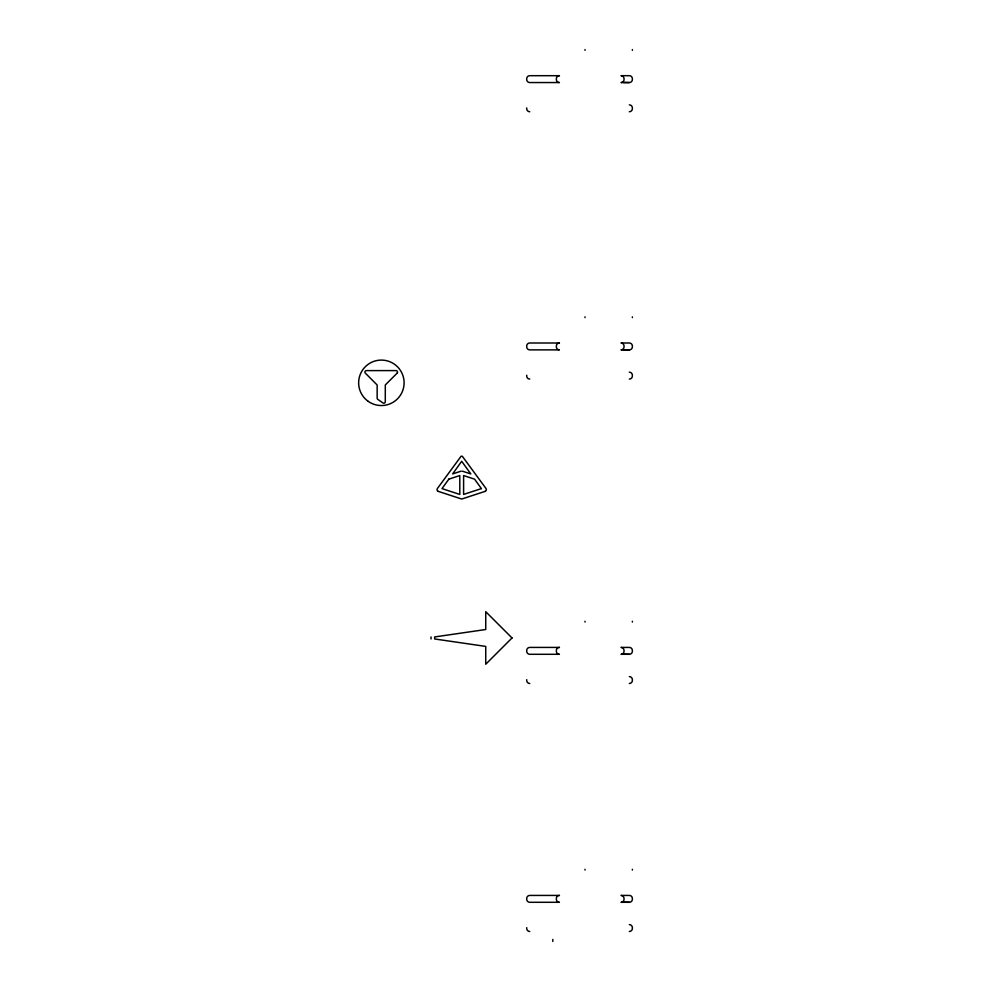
<?xml version="1.0" encoding="UTF-8"?>
<svg xmlns="http://www.w3.org/2000/svg" width="991" height="991" viewBox="0 0 991 991"><rect width="100%" height="100%" fill="white"/><g stroke="black" fill="none" stroke-linecap="round" stroke-linejoin="round"><path stroke-width="1.49" d="M397.255 373.012L385.301 384.979L385.288 401.912A1.524 1.524 0 0 1 383.096 403.04L377.806 399.361A1.524 1.524 0 0 1 377.15 398.109L377.15 384.979L365.208 373.012A1.524 1.524 0 0 1 366.199 370.609L396.264 370.597A1.524 1.524 0 0 1 397.242 373M461.112 471.146L452.639 473.921L461.695 461.286L470.812 473.933L462.289 471.146M485.033 491.4L462.289 498.845A1.932 1.932 0 0 1 461.112 498.845L438.356 491.4M629.322 82.55L620.985 82.55A3.047 3.047 0 0 0 624.033 79.503L624.033 78.735A3.047 3.047 0 0 0 620.985 75.688L629.322 75.688A3.047 3.047 0 0 1 632.369 78.735L632.369 79.503A3.047 3.047 0 0 1 629.322 82.55L623.45 82.476M629.322 349.873L620.985 349.873A3.047 3.047 0 0 0 624.033 346.813L624.033 346.045A3.047 3.047 0 0 0 620.985 342.997L629.322 342.997A3.047 3.047 0 0 1 632.369 346.045L632.369 346.813A3.047 3.047 0 0 1 629.322 349.873L623.45 349.786M629.322 654.295L620.985 654.295A3.047 3.047 0 0 0 624.033 651.248L624.033 650.48A3.047 3.047 0 0 0 620.985 647.42L629.322 647.42A3.047 3.047 0 0 1 632.369 650.48L632.369 651.248A3.047 3.047 0 0 1 629.322 654.295L623.45 654.221M629.322 902.293L620.985 902.293A3.047 3.047 0 0 0 624.033 899.246L624.033 898.478A3.047 3.047 0 0 0 620.985 895.43L629.322 895.43A3.047 3.047 0 0 1 632.369 898.478L632.369 899.246A3.047 3.047 0 0 1 629.322 902.293L623.45 902.219M632.369 49.55L632.369 50.318M632.369 316.86L632.369 317.628M632.369 621.283L632.369 622.051M632.369 869.293L632.369 870.061M585.024 49.55L585.024 50.318M585.024 316.86L585.024 317.628M585.024 621.283L585.024 622.051M585.024 869.293L585.024 870.061M552.805 939.418L552.805 941.45M526.716 107.92L526.716 108.688A3.047 3.047 0 0 0 529.764 111.735M526.716 375.242L526.716 376.01A3.047 3.047 0 0 0 529.764 379.058M526.716 679.665L526.716 680.433A3.047 3.047 0 0 0 529.764 683.48M526.716 927.663L526.716 928.431A3.047 3.047 0 0 0 529.764 931.478M431.035 636.94L431.035 638.972M629.322 931.478A3.047 3.047 0 0 0 632.369 928.431L632.369 927.663A3.047 3.047 0 0 0 629.322 924.615M485.02 491.4A1.895 1.895 0 0 0 485.974 488.489L462.351 456.306A2.081 2.081 0 0 0 461.05 456.306L437.415 488.489A1.895 1.895 0 0 0 438.356 491.4M629.322 683.48A3.047 3.047 0 0 0 632.369 680.433L632.369 679.665A3.047 3.047 0 0 0 629.322 676.605M629.322 111.735A3.047 3.047 0 0 0 632.369 108.688L632.369 107.92A3.047 3.047 0 0 0 629.322 104.873M629.322 379.058A3.047 3.047 0 0 0 632.369 376.01L632.369 375.242A3.047 3.047 0 0 0 629.322 372.182M448.824 479.161L442.011 488.6L459.799 494.435L459.799 475.556L448.824 479.161M512.025 637.956L485.739 664.243L485.739 646.405L434.665 638.972L434.665 636.94L485.739 629.52L485.739 611.682L512.025 637.956M481.391 488.6L463.602 494.422L463.602 475.556L474.578 479.161L481.391 488.6M559.407 75.688L529.764 75.688A3.047 3.047 0 0 0 526.716 78.735L526.716 79.503A3.047 3.047 0 0 0 529.764 82.55L559.407 82.55A3.047 3.047 0 0 1 556.36 79.503L556.36 78.735A3.047 3.047 0 0 1 559.407 75.688M559.407 342.997L529.764 342.997A3.047 3.047 0 0 0 526.716 346.045L526.716 346.813A3.047 3.047 0 0 0 529.764 349.873L559.407 349.873A3.047 3.047 0 0 1 556.36 346.813L556.36 346.045A3.047 3.047 0 0 1 559.407 342.997M559.407 647.42L529.764 647.42A3.047 3.047 0 0 0 526.716 650.48L526.716 651.248A3.047 3.047 0 0 0 529.764 654.295L559.407 654.295A3.047 3.047 0 0 1 556.36 651.248L556.36 650.48A3.047 3.047 0 0 1 559.407 647.42M559.407 895.43L529.764 895.43A3.047 3.047 0 0 0 526.716 898.478L526.716 899.246A3.047 3.047 0 0 0 529.764 902.293L559.407 902.293A3.047 3.047 0 0 1 556.36 899.246L556.36 898.478A3.047 3.047 0 0 1 559.407 895.43M368.28 401.405A22.743 22.743 0 0 0 404.018 384.855A22.743 22.743 0 0 0 371.823 362.186A22.743 22.743 0 0 0 368.28 401.405"/></g></svg>
